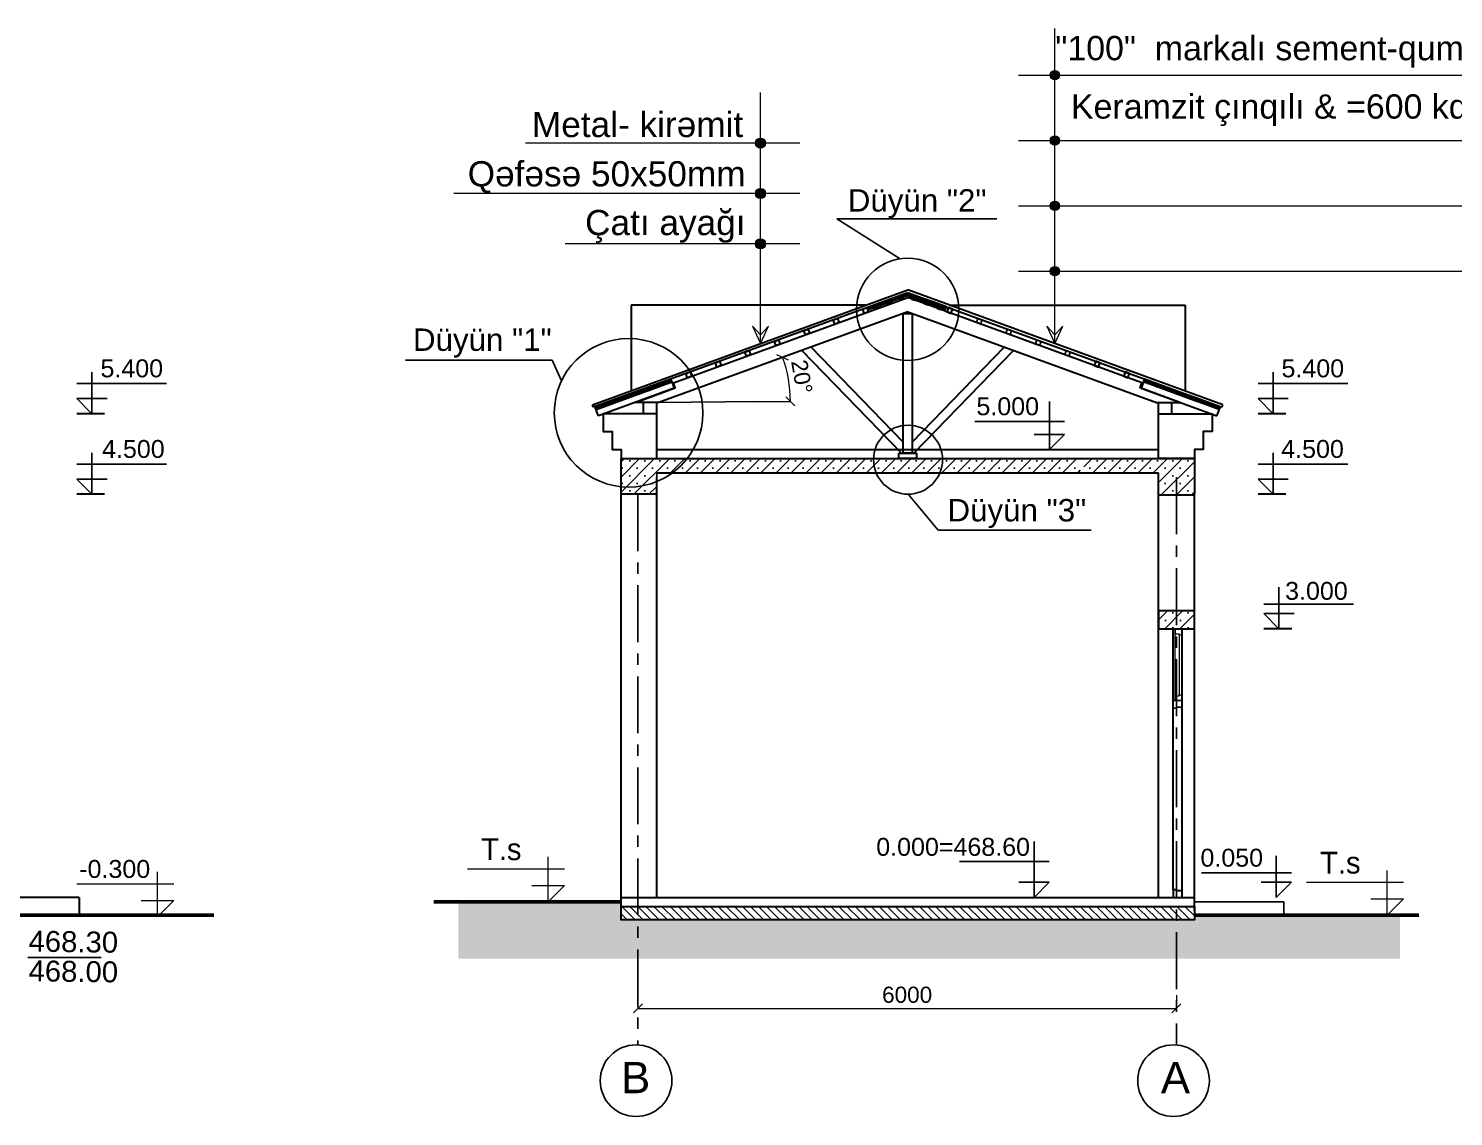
# Model space of a CAD drawing. Header units: millimetres. Extents: x 120281 to 1416367021, y -641565767 to 918373.
# Drawn here: x 1110357 to 1126264, y 804195 to 816341 of the extents above; entities that cross this region are included whole.
import ezdxf

# ---------------------------------------------------------------- set-up
doc = ezdxf.new("R2010")
doc.units = ezdxf.units.MM
doc.linetypes.add('CENTER', pattern=[50.8, 31.75, -6.35, 6.35, -6.35])
for name, color, linetype, lineweight in [('13', 174, 'Continuous', 15), ('58', 7, 'Continuous', 0), ('Layer2', 7, 'Continuous', 13), ('Xar. ölcülər.-1', 230, 'Continuous', 15), ('аракясмя', 130, 'Continuous', 20), ('колонна', 50, 'Continuous', 40), ('окна', 150, 'Continuous', 15), ('оси', 85, 'CENTER', 9), ('перегородка', 130, 'Continuous', 20), ('размер', 90, 'Continuous', 40), ('размер2', 210, 'Continuous', 15)]:
    doc.layers.add(name, color=color, linetype=linetype, lineweight=lineweight)
doc.layers.add('Оболочка - Крыша_Pen_No__92', color=23, linetype='Continuous', lineweight=13, true_color=0xbf8080)
doc.styles.add('ARIAL', font='arial.ttf')
doc.styles.add('GENERATED_STYLE_3', font='timlat.ttf')
doc.styles.get("Standard").update_dxf_attribs({"font": 'arial.ttf'})
doc.styles.add('style5', font='times.ttf', dxfattribs={"height": 400})
doc.styles.add('Times New  Roman', font='times.ttf')
doc.dimstyles.new('250', dxfattribs={"dimtxt": 370, "dimasz": 100, "dimexe": 1.25, "dimexo": 0.625, "dimgap": 60, "dimtad": 1, "dimtxsty": 'Times New  Roman', "dimblk": 'OBLIQUE', "dimcen": 2.5, "dimadec": 0, "dimazin": 0, "dimtfac": 1, "dimtix": 1, "dimtmove": 0, "dimatfit": 3, "dimldrblk": 'OBLIQUE', "dimfxl": 1, "dimlwd": 0, "dimlwe": 0, "dimarcsym": 0})
pattern_1 = [(165, (-947499.465, 260342.084), (-2.465251405, -9.200443495), [])]
pattern_2 = [(65, (-947499.465, 260342.084), (-8.63258167, 4.025438943), [])]
pattern_3 = [(15, (2970938.853, 260342.084), (2.465251405, -9.200443495), [])]
pattern_4 = [(115, (2970938.853, 260342.084), (8.63258167, 4.025438943), [])]

# ---------------------------------------------------------------- blocks, each defined once
blk = doc.blocks.new('_Oblique')
at = {"color": 0, "linetype": 'ByBlock', "lineweight": -2}
blk.add_line((-0.5, -0.5), (0.5, 0.5), dxfattribs=at)
blk = doc.blocks.new('*D570')
at = {"layer": 'Defpoints', "color": 0, "lineweight": 53, "transparency": 16777216}
for p in [(1117159, 805551), (1123171, 805551), (1123171, 805401)]:
    blk.add_point(p, dxfattribs=at)
at = {"layer": 'Xar. ölcülər.-1', "color": 0, "lineweight": 0, "transparency": 16777216}
for p, q in [((1117159, 805551), (1117159, 805400)), ((1123171, 805551), (1123171, 805400)), ((1117159, 805401), (1123171, 805401))]:
    blk.add_line(p, q, dxfattribs=at)
at = {"layer": 'Xar. ölcülər.-1', "color": 0, "lineweight": 0, "transparency": 16777216, "xscale": 100, "yscale": 100, "zscale": 100, "rotation": 180}
blk.add_blockref('_Oblique', (1117159, 805401), dxfattribs=at)
at = {"layer": 'Xar. ölcülər.-1', "color": 0, "lineweight": 0, "transparency": 16777216, "xscale": 100, "yscale": 100, "zscale": 100}
blk.add_blockref('_Oblique', (1123171, 805401), dxfattribs=at)
at = {"layer": 'Xar. ölcülər.-1', "color": 0, "lineweight": 20, "transparency": 16777216, "insert": (1120165, 805553), "char_height": 180, "attachment_point": 5, "style": 'ARIAL'}
blk.add_mtext('6000', dxfattribs=at)
blk = doc.blocks.new('*D571')
at = {"layer": 'Defpoints', "color": 0, "lineweight": 53, "transparency": 16777216}
for p in [(1120204, 813189), (1118852, 812345), (1117425, 812178), (1117425, 812178), (1118516, 812178)]:
    blk.add_point(p, dxfattribs=at)
at = {"layer": 'Оболочка - Крыша_Pen_No__92', "color": 0, "lineweight": 0, "transparency": 16777216}
blk.add_line((1118517, 812178), (1118863, 812178), dxfattribs=at)
blk.add_arc((1117425, 812178), 1437, 360, 20.0054, dxfattribs=at)
at = {"layer": 'Оболочка - Крыша_Pen_No__92', "color": 0, "lineweight": 0, "transparency": 16777216, "xscale": 100, "yscale": 100, "zscale": 100}
for p, rotation in [((1118775, 812669), 110.0054039337301), ((1118862, 812178), 269.999999999996)]:
    blk.add_blockref('_Oblique', p, dxfattribs=dict(at, rotation=rotation))
at = {"layer": 'Оболочка - Крыша_Pen_No__92', "color": 0, "lineweight": 30, "transparency": 16777216, "insert": (1118989, 812454), "char_height": 180, "attachment_point": 5, "rotation": 280.0027, "style": 'ARIAL'}
blk.add_mtext('20°', dxfattribs=at)

msp = doc.modelspace()

# ---------------------------------------------------------------- hatches: boundary and pattern name
h = msp.add_hatch()
h.set_pattern_fill('ANSI31', color=256, scale=20, angle=270)
h.set_pattern_definition([(315, (678851.35, 450634.23), (44.9012806, 44.9012806), [])])
h.paths.add_polyline_path([(1123371.24399, 806540.85424), (1116971.24399, 806540.85424), (1116971.24399, 806390.85424), (1123371.24399, 806390.85424)])
at = {"layer": 'Layer2', "lineweight": 13}
h = msp.add_hatch(dxfattribs=at)
h.set_pattern_fill('EARTH', color=0, scale=25, angle=45)
h.set_pattern_definition([(45, (678585.02, 450634.23), (0, 224.506403), [158.75, -158.75]), (45, (678542.93, 450676.32), (0, 224.506403), [158.75, -158.75]), (45, (678500.83, 450718.42), (0, 224.506403), [158.75, -158.75]), (135, (678500.83, 450746.48), (-224.506403, 0), [158.75, -158.75]), (135, (678542.93, 450788.58), (-224.506403, 0), [158.75, -158.75]), (135, (678585.02, 450830.67), (-224.506403, 0), [158.75, -158.75])])
h.paths.add_polyline_path([(1117158.74376, 806390.85424), (1116971.24399, 806390.85424), (1116971.24399, 806540.85424), (1116971.24399, 806590.93987), (1116967.13625, 806591.03615), (1115156.04367, 806591.03615), (1115156.04367, 805955.44353), (1117158.74376, 805955.44353)])
h.paths.add_polyline_path([(1123171.24376, 806390.85424), (1117158.74376, 806390.85424), (1117158.74376, 805955.44353), (1123171.24376, 805955.44353)])
h.paths.add_polyline_path([(1125667.72649, 806441.03615), (1123371.24399, 806441.03615), (1123371.24399, 806390.85424), (1123171.24376, 806390.85424), (1123171.24376, 805955.44353), (1125667.72649, 805955.44353)])
at = {"layer": 'Оболочка - Крыша_Pen_No__92', "lineweight": 30}
h = msp.add_hatch(dxfattribs=at)
h.set_pattern_fill('ANSI31', color=0, scale=3, angle=120.002346206, style=0)
h.set_pattern_definition([(165.0023462, (-944138.332, 261480.223), (-2.464874653, -9.200544437), [])])
h.paths.add_polyline_path([(1120171.24411, 813360.76569), (1120161.66656, 813387.07642), (1120020.71467, 813335.7679), (1120030.29231, 813309.4569)])
h = msp.add_hatch(dxfattribs=at)
h.set_pattern_fill('ANSI31', color=0, scale=3, angle=120.002346206, style=0)
h.set_pattern_definition([(14.99748934, (2967576.142, 261474.61), (2.464848246, -9.20055151), [])])
h.paths.add_polyline_path([(1120171.24933, 813360.76569), (1120180.82695, 813387.07639), (1120321.77869, 813335.76746), (1120312.20098, 813309.45649)])
h = msp.add_hatch(dxfattribs=at)
h.set_pattern_fill('ANSI31', color=0, scale=3, angle=120.002346206, style=0)
h.set_pattern_definition([(165.0023462, (-944420.235, 261377.6055), (-2.464874653, -9.200544437), [])])
h.paths.add_polyline_path([(1119889.34062, 813258.14783), (1119879.76308, 813284.45857), (1119738.81119, 813233.15004), (1119748.38883, 813206.83904)])
h = msp.add_hatch(dxfattribs=at)
h.set_pattern_fill('ANSI31', color=0, scale=3, angle=120.002346206, style=0)
h.set_pattern_definition([(165.0023462, (-944279.284, 261428.915), (-2.464874653, -9.200544437), [])])
h.paths.add_polyline_path([(1120030.29231, 813309.4569), (1120020.71477, 813335.76763), (1119879.76288, 813284.4591), (1119889.34052, 813258.1481)])
h = msp.add_hatch(dxfattribs=at)
h.set_pattern_fill('ANSI31', color=0, scale=3, angle=120.002346206, style=0)
h.set_pattern_definition([(14.99748934, (2967717.0935, 261423.3), (2.464848246, -9.20055151), [])])
h.paths.add_polyline_path([(1120312.20098, 813309.45649), (1120321.77859, 813335.7672), (1120462.73034, 813284.45827), (1120453.15262, 813258.14729)])
h = msp.add_hatch(dxfattribs=at)
h.set_pattern_fill('ANSI31', color=0, scale=3, angle=120.002346206, style=0)
h.set_pattern_definition([(14.99748934, (2967858.045, 261371.991), (2.464848246, -9.20055151), [])])
h.paths.add_polyline_path([(1120453.15252, 813258.14702), (1120462.73014, 813284.45773), (1120603.68188, 813233.1488), (1120594.10417, 813206.83783)])
h = msp.add_hatch(dxfattribs=at)
h.set_pattern_fill('ANSI31', color=0, scale=3, angle=20, style=0)
h.set_pattern_definition(pattern_4)
h.paths.add_polyline_path([(1122805.00975, 812399.05053), (1122814.58622, 812425.36166), (1122955.54021, 812374.05891), (1122945.96364, 812347.74751)])
h = msp.add_hatch(dxfattribs=at)
h.set_pattern_fill('ANSI31', color=0, scale=3, angle=120, style=0)
h.set_pattern_definition(pattern_3)
h.paths.add_polyline_path([(1122955.54011, 812374.05864), (1123096.4941, 812322.75589), (1123086.91754, 812296.44449), (1122945.96364, 812347.74751)])
h = msp.add_hatch(dxfattribs=at)
h.set_pattern_fill('ANSI31', color=0, scale=3, angle=20, style=0)
h.set_pattern_definition(pattern_4)
h.paths.add_polyline_path([(1123086.91754, 812296.44449), (1123096.494, 812322.75562), (1123237.44799, 812271.45286), (1123227.87143, 812245.14147)])
h = msp.add_hatch(dxfattribs=at)
h.set_pattern_fill('ANSI31', color=0, scale=3, angle=120, style=0)
h.set_pattern_definition(pattern_3)
h.paths.add_polyline_path([(1123227.87143, 812245.14147), (1123237.4479, 812271.45259), (1123378.40189, 812220.14984), (1123368.82532, 812193.83845)])
h = msp.add_hatch(dxfattribs=at)
h.set_pattern_fill('ANSI31', color=0, scale=3, angle=120, style=0)
h.set_pattern_definition(pattern_1)
h.paths.add_polyline_path([(1116832.70854, 812142.53543), (1116823.13207, 812168.84655), (1116682.17808, 812117.5438), (1116691.75465, 812091.23241)])
h = msp.add_hatch(dxfattribs=at)
h.set_pattern_fill('ANSI31', color=0, scale=3, angle=20, style=0)
h.set_pattern_definition(pattern_4)
h.paths.add_polyline_path([(1123368.82532, 812193.83845), (1123378.40179, 812220.14957), (1123519.35578, 812168.84682), (1123509.77922, 812142.53543)])
h = msp.add_hatch(dxfattribs=at)
h.set_pattern_fill('ANSI31', color=0, scale=3, angle=120, style=0)
h.set_pattern_definition(pattern_3)
h.paths.add_polyline_path([(1123509.77922, 812142.53543), (1123519.35568, 812168.84655), (1123660.30967, 812117.5438), (1123650.73311, 812091.23241)])
at = {"layer": 'размер', "lineweight": 15}
h = msp.add_hatch(color=0, dxfattribs=at)
h.paths.add_polyline_path([(1121813.96049, 815872.9976, 0.4142135624), (1121761.8492, 815820.88631), (1121813.96049, 815820.88631)])
h.paths.add_polyline_path([(1121813.96049, 815872.9976), (1121813.96049, 815820.88631), (1121866.07177, 815820.88631, 0.4142135624)])
h.paths.add_polyline_path([(1121866.07177, 815820.88631), (1121813.96049, 815820.88631), (1121813.96049, 815768.77502, 0.4142135624)])
h.paths.add_polyline_path([(1121813.96049, 815820.88631), (1121761.8492, 815820.88631, 0.4142135624), (1121813.96049, 815768.77502)])
h = msp.add_hatch(color=0, dxfattribs=at)
h.paths.add_polyline_path([(1121813.96049, 815142.90371, 0.4142135624), (1121761.8492, 815090.79243), (1121813.96049, 815090.79243)])
h.paths.add_polyline_path([(1121813.96049, 815142.90371), (1121813.96049, 815090.79243), (1121866.07177, 815090.79243, 0.4142135624)])
h.paths.add_polyline_path([(1121866.07177, 815090.79243), (1121813.96049, 815090.79243), (1121813.96049, 815038.68114, 0.4142135624)])
h.paths.add_polyline_path([(1121813.96049, 815090.79243), (1121761.8492, 815090.79243, 0.4142135624), (1121813.96049, 815038.68114)])
h = msp.add_hatch(color=0, dxfattribs=at)
h.paths.add_polyline_path([(1118528.53224, 815118.56474, -0.4142135624), (1118584.81055, 815062.28643), (1118528.53224, 815062.28643)])
h.paths.add_polyline_path([(1118528.53224, 815118.56474), (1118528.53224, 815062.28643), (1118472.25394, 815062.28643, -0.4142135624)])
h.paths.add_polyline_path([(1118472.25394, 815062.28643), (1118528.53224, 815062.28643), (1118528.53224, 815006.00813, -0.4142135624)])
h.paths.add_polyline_path([(1118528.53224, 815062.28643), (1118584.81055, 815062.28643, -0.4142135624), (1118528.53224, 815006.00813)])
h = msp.add_hatch(color=0, dxfattribs=at)
h.paths.add_polyline_path([(1118528.53224, 814555.95042, -0.4142135624), (1118584.81055, 814499.67212), (1118528.53224, 814499.67212)])
h.paths.add_polyline_path([(1118528.53224, 814555.95042), (1118528.53224, 814499.67212), (1118472.25394, 814499.67212, -0.4142135624)])
h.paths.add_polyline_path([(1118472.25394, 814499.67212), (1118528.53224, 814499.67212), (1118528.53224, 814443.39382, -0.4142135624)])
h.paths.add_polyline_path([(1118528.53224, 814499.67212), (1118584.81055, 814499.67212, -0.4142135624), (1118528.53224, 814443.39382)])
h = msp.add_hatch(color=0, dxfattribs=at)
h.paths.add_polyline_path([(1121813.96049, 814413.34568, 0.4142135624), (1121761.8492, 814361.2344), (1121813.96049, 814361.2344)])
h.paths.add_polyline_path([(1121813.96049, 814413.34568), (1121813.96049, 814361.2344), (1121866.07177, 814361.2344, 0.4142135624)])
h.paths.add_polyline_path([(1121866.07177, 814361.2344), (1121813.96049, 814361.2344), (1121813.96049, 814309.12311, 0.4142135624)])
h.paths.add_polyline_path([(1121813.96049, 814361.2344), (1121761.8492, 814361.2344, 0.4142135624), (1121813.96049, 814309.12311)])
h = msp.add_hatch(color=0, dxfattribs=at)
h.paths.add_polyline_path([(1118528.53224, 813992.99561, -0.4142135624), (1118584.81055, 813936.71731), (1118528.53224, 813936.71731)])
h.paths.add_polyline_path([(1118528.53224, 813992.99561), (1118528.53224, 813936.71731), (1118472.25394, 813936.71731, -0.4142135624)])
h.paths.add_polyline_path([(1118472.25394, 813936.71731), (1118528.53224, 813936.71731), (1118528.53224, 813880.43901, -0.4142135624)])
h.paths.add_polyline_path([(1118528.53224, 813936.71731), (1118584.81055, 813936.71731, -0.4142135624), (1118528.53224, 813880.43901)])
h = msp.add_hatch(color=0, dxfattribs=at)
h.paths.add_polyline_path([(1121813.96049, 813683.78765, 0.4142135624), (1121761.8492, 813631.67637), (1121813.96049, 813631.67637)])
h.paths.add_polyline_path([(1121813.96049, 813683.78765), (1121813.96049, 813631.67637), (1121866.07177, 813631.67637, 0.4142135624)])
h.paths.add_polyline_path([(1121866.07177, 813631.67637), (1121813.96049, 813631.67637), (1121813.96049, 813579.56508, 0.4142135624)])
h.paths.add_polyline_path([(1121813.96049, 813631.67637), (1121761.8492, 813631.67637, 0.4142135624), (1121813.96049, 813579.56508)])
at = {"layer": 'размер', "lineweight": 25}
h = msp.add_hatch(dxfattribs=at)
h.set_pattern_fill('ANSI31', color=0, scale=3, angle=20, style=0)
h.set_pattern_definition(pattern_2)
h.paths.add_polyline_path([(1117537.478, 812399.05053), (1117527.90154, 812425.36166), (1117386.94755, 812374.05891), (1117396.52411, 812347.74751)])
h = msp.add_hatch(dxfattribs=at)
h.set_pattern_fill('ANSI31', color=0, scale=3, angle=120, style=0)
h.set_pattern_definition(pattern_1)
h.paths.add_polyline_path([(1117114.61632, 812245.14147), (1117105.03986, 812271.45259), (1116964.08587, 812220.14984), (1116973.66243, 812193.83845)])
h = msp.add_hatch(dxfattribs=at)
h.set_pattern_fill('ANSI31', color=0, scale=3, angle=20, style=0)
h.set_pattern_definition(pattern_2)
h.paths.add_polyline_path([(1117255.57022, 812296.44449), (1117245.99375, 812322.75562), (1117105.03976, 812271.45286), (1117114.61632, 812245.14147)])
h = msp.add_hatch(dxfattribs=at)
h.set_pattern_fill('ANSI31', color=0, scale=3, angle=120, style=0)
h.set_pattern_definition(pattern_1)
h.paths.add_polyline_path([(1117386.94764, 812374.05864), (1117245.99365, 812322.75589), (1117255.57022, 812296.44449), (1117396.52411, 812347.74751)])
h = msp.add_hatch(dxfattribs=at)
h.set_pattern_fill('ANSI31', color=0, scale=3, angle=20, style=0)
h.set_pattern_definition(pattern_2)
h.paths.add_polyline_path([(1116973.66243, 812193.83845), (1116964.08597, 812220.14957), (1116823.13197, 812168.84682), (1116832.70854, 812142.53543)])
h = msp.add_hatch(dxfattribs=at)
h.set_pattern_fill('SACNCR', color=0, scale=50, style=0)
h.set_pattern_definition([(45, (575727.36, 678579.45), (-84.1899, 84.1899), []), (45, (575811.55, 678579.45), (-84.1899, 84.1899), [0, -119.0625])])
h.paths.add_polyline_path([(1122097.94655, 811380.84781), (1122097.94655, 811540.84603), (1120271.24405, 811540.83426), (1120271.24405, 811540.83297), (1120071.24405, 811540.83297), (1117371.21281, 811540.81557), (1117371.21281, 811540.73052), (1116971.24441, 811540.81299), (1116971.24376, 811540.81299), (1116971.24376, 811140.85424), (1117108.74376, 811140.85424), (1117208.74376, 811140.85424), (1117371.24376, 811140.85424), (1117371.24376, 811380.81299)])
h.paths.add_polyline_path([(1122136.4106, 811540.84628), (1122136.4106, 811380.84809), (1122971.24376, 811380.85424), (1122971.24376, 811131.41181), (1123371.24376, 811131.41181), (1123371.24376, 811540.85424), (1122971.27495, 811540.85166)])
h = msp.add_hatch(dxfattribs=at)
h.set_pattern_fill('SACNCR', color=0, scale=50, angle=180, style=0)
h.set_pattern_definition([(225, (1445663.95, 1009178.5), (84.1899, -84.1899), []), (225, (1445579.76, 1009178.5), (84.1899, -84.1899), [0, -119.0625])])
h.paths.add_polyline_path([(1123171.24399, 809841.04919), (1123371.24399, 809841.24105), (1123371.24399, 809840.85424), (1123171.24399, 809840.85424)])
h.paths.add_polyline_path([(1122971.24399, 809840.85733), (1123171.24399, 809841.04919), (1123171.24399, 809840.85424), (1122971.24399, 809840.85424)])
h.paths.add_polyline_path([(1122971.24399, 809840.85424), (1123171.24399, 809840.85424), (1123171.24399, 809640.85424), (1122971.24399, 809640.85424)])
h.paths.add_polyline_path([(1123171.24399, 809840.85424), (1123371.24399, 809840.85424), (1123371.24399, 809640.85424), (1123171.24399, 809640.85424)])

# ---------------------------------------------------------------- linework, layer by layer
at = {"color": 7, "linetype": 'Continuous', "lineweight": 30}
for p, q in [((1111206.49929, 812040.76176, 0), (1110896.33056, 812040.76176, 0)), ((1124393.07456, 812040.76175, 0), (1124082.90584, 812040.76175, 0)), ((1111206.49929, 811140.85425, 0), (1110896.33056, 811140.85425, 0)), ((1124393.07199, 811140.85424, 0), (1124082.90326, 811140.85424, 0)), ((1124458.10425, 809640.85424, 0), (1124147.93552, 809640.85424, 0))]:
    msp.add_line(p, q, dxfattribs=at)
at = {"color": 0, "lineweight": 25, "elevation": 0}
msp.add_lwpolyline([(1118516.10397, 812177.70508), (1117371.23254, 812165.90401)], dxfattribs=at)
at = {"lineweight": 50, "elevation": 0}
for points in [[(1101960.47108, 806591.03615), (1103516.67697, 806591.03615), (1109916.67697, 806441.03615), (1112426.33136, 806441.03615)], [(1114881.23771, 806591.03615), (1116967.13625, 806591.03615), (1116971.24399, 806590.93987)], [(1123371.24399, 806441.03615), (1125876.79064, 806441.03615)]]:
    msp.add_lwpolyline(points, dxfattribs=at)
at = {"layer": '13', "color": 0, "lineweight": 25}
msp.add_line((1123679.73885, 812113.60588, 0), (1123689.99954, 812141.79663, 0), dxfattribs=at)
msp.add_line((1123679.73885, 812113.60588, 0), (1123689.99954, 812141.79663, 0), dxfattribs=at)
at = {"layer": '58', "color": 0, "lineweight": 25, "elevation": 0}
for points in [[(1120937.8245, 813058.38594), (1120984.80913, 813041.28493), (1121001.91014, 813088.26957), (1120954.92551, 813105.37057), (1120937.8245, 813058.38594)], [(1121266.71692, 812938.67889), (1121313.70155, 812921.57788), (1121330.80256, 812968.56252), (1121283.81793, 812985.66352), (1121266.71692, 812938.67889)], [(1121595.60864, 812818.96993), (1121642.59327, 812801.86893), (1121659.69428, 812848.85356), (1121612.70965, 812865.95456), (1121595.60864, 812818.96993)], [(1121924.92305, 812699.09785), (1121971.90768, 812681.99684), (1121989.00869, 812728.98147), (1121942.02406, 812746.08248), (1121924.92305, 812699.09785)]]:
    msp.add_lwpolyline(points, dxfattribs=at)
at = {"layer": 'Layer2', "color": 0, "lineweight": 25}
msp.add_line((1110348.9805, 805969.10443, 0), (1111169.57477, 805968.56674, 0), dxfattribs=at)
at = {"layer": 'аракясмя', "color": 0, "lineweight": 25}
for p, q in [((1111064.59275, 812040.76176, 0), (1111064.59275, 812504.82426, 0)), ((1124251.16802, 812040.76175, 0), (1124251.16802, 812504.82425, 0)), ((1110895.84275, 812378.52543, 0), (1111897.98829, 812378.52543, 0)), ((1124082.41802, 812378.52542, 0), (1125084.56356, 812378.52542, 0)), ((1111233.34275, 812209.77543, 0), (1110895.84275, 812209.77543, 0)), ((1111064.59275, 812040.76176, 0), (1110895.84275, 812209.77543, 0)), ((1121753.07416, 811640.84573, 0), (1121753.07416, 812176.93732, 0)), ((1124419.91802, 812209.77542, 0), (1124082.41802, 812209.77542, 0)), ((1124251.16802, 812040.76175, 0), (1124082.41802, 812209.77542, 0)), ((1121921.82416, 811953.92379, 0), (1120919.67863, 811953.92379, 0)), ((1121584.32416, 811809.85941, 0), (1121921.82416, 811809.85941, 0)), ((1121753.07416, 811640.84573, 0), (1121921.82416, 811809.85941, 0)), ((1110895.84275, 811478.61792, 0), (1111897.98829, 811478.61792, 0)), ((1111064.59275, 811140.85425, 0), (1111064.59275, 811604.91675, 0)), ((1124082.41545, 811478.61791, 0), (1125084.56099, 811478.61791, 0)), ((1124251.16545, 811140.85424, 0), (1124251.16545, 811604.91674, 0)), ((1111233.34275, 811309.86792, 0), (1110895.84275, 811309.86792, 0)), ((1111064.59275, 811140.85425, 0), (1110895.84275, 811309.86792, 0)), ((1124419.91545, 811309.86791, 0), (1124082.41545, 811309.86791, 0)), ((1124251.16545, 811140.85424, 0), (1124082.41545, 811309.86791, 0)), ((1124316.19771, 809640.85424, 0), (1124316.19771, 810104.91674, 0)), ((1124147.44771, 809915.1979, 0), (1125149.59325, 809915.1979, 0)), ((1124484.94771, 809809.86791, 0), (1124147.44771, 809809.86791, 0)), ((1124316.19771, 809640.85424, 0), (1124147.44771, 809809.86791, 0)), ((1121581.34347, 806640.85424, 0), (1121581.34347, 807265.17107, 0)), ((1121750.09347, 807042.15755, 0), (1120747.94793, 807042.15755, 0)), ((1124285.97571, 806641.03615, 0), (1124285.97571, 807105.09865, 0)), ((1124454.72571, 806915.37981, 0), (1123452.58017, 806915.37981, 0)), ((1121412.59347, 806809.86791, 0), (1121750.09347, 806809.86791, 0)), ((1121581.34347, 806640.85424, 0), (1121750.09347, 806809.86791, 0)), ((1124117.22571, 806810.04982, 0), (1124454.72571, 806810.04982, 0)), ((1124285.97571, 806641.03615, 0), (1124454.72571, 806810.04982, 0)), ((1124371.28893, 806591.03615, 0), (1123371.24399, 806591.03615, 0)), ((1124371.28893, 806591.03615, 0), (1124371.28893, 806441.03615, 0))]:
    msp.add_line(p, q, dxfattribs=at)
at = {"layer": 'аракясмя', "color": 0}
for p, q in [((1116158.13075, 806591.03615, 0), (1116158.13075, 807092.22365, 0)), ((1116158.13075, 806591.03615, 0), (1116158.13075, 807092.22365, 0)), ((1111795.90814, 806424.97722, 0), (1111795.90814, 806926.16472, 0)), ((1111795.90814, 806424.97722, 0), (1111795.90814, 806926.16472, 0)), ((1116340.38075, 806955.82091, 0), (1115258.06357, 806955.82091, 0)), ((1116340.38075, 806955.82091, 0), (1115258.06357, 806955.82091, 0)), ((1125524.76681, 806441.03615, 0), (1125524.76681, 806942.22365, 0)), ((1125524.76681, 806441.03615, 0), (1125524.76681, 806942.22365, 0)), ((1111978.15814, 806789.76198, 0), (1110895.84096, 806789.76198, 0)), ((1111978.15814, 806789.76198, 0), (1110895.84096, 806789.76198, 0)), ((1115975.88075, 806773.57091, 0), (1116340.38075, 806773.57091, 0)), ((1115975.88075, 806773.57091, 0), (1116340.38075, 806773.57091, 0)), ((1116158.13075, 806591.03615, 0), (1116340.38075, 806773.57091, 0)), ((1116158.13075, 806591.03615, 0), (1116340.38075, 806773.57091, 0)), ((1125707.01681, 806805.82091, 0), (1124624.69963, 806805.82091, 0)), ((1125707.01681, 806805.82091, 0), (1124624.69963, 806805.82091, 0)), ((1111613.65814, 806607.51198, 0), (1111978.15814, 806607.51198, 0)), ((1111613.65814, 806607.51198, 0), (1111978.15814, 806607.51198, 0)), ((1111795.90814, 806424.97722, 0), (1111978.15814, 806607.51198, 0)), ((1111795.90814, 806424.97722, 0), (1111978.15814, 806607.51198, 0)), ((1125342.51681, 806623.57091, 0), (1125707.01681, 806623.57091, 0)), ((1125342.51681, 806623.57091, 0), (1125707.01681, 806623.57091, 0)), ((1125524.76681, 806441.03615, 0), (1125707.01681, 806623.57091, 0)), ((1125524.76681, 806441.03615, 0), (1125707.01681, 806623.57091, 0))]:
    msp.add_line(p, q, dxfattribs=at)
at = {"layer": 'аракясмя', "color": 0, "lineweight": 25, "elevation": 0}
for points in [[(1117537.478, 812399.05053), (1117396.52411, 812347.74751), (1117386.94755, 812374.05891), (1117527.90154, 812425.36166), (1117537.478, 812399.05053)], [(1117114.61632, 812245.14147), (1116973.66243, 812193.83845), (1116964.08587, 812220.14984), (1117105.03986, 812271.45259), (1117114.61632, 812245.14147)], [(1117255.57022, 812296.44449), (1117114.61632, 812245.14147), (1117105.03976, 812271.45286), (1117245.99375, 812322.75562), (1117255.57022, 812296.44449)], [(1117396.52411, 812347.74751), (1117255.57022, 812296.44449), (1117245.99365, 812322.75589), (1117386.94764, 812374.05864), (1117396.52411, 812347.74751)], [(1116973.66243, 812193.83845), (1116832.70854, 812142.53543), (1116823.13197, 812168.84682), (1116964.08597, 812220.14957), (1116973.66243, 812193.83845)], [(1123133.74402, 808752.30841), (1123133.744, 808837.65595), (1123233.744, 808837.65595), (1123233.744, 808765.64177), (1123173.74402, 808765.64175), (1123173.744, 808752.30841), (1123133.74402, 808752.30841)]]:
    msp.add_lwpolyline(points, dxfattribs=at)
at = {"layer": 'аракясмя', "color": 0, "lineweight": 25}
for centre in [(1117138.78318, 804594.74548, 0), (1123138.78318, 804594.74548, 0)]:
    msp.add_circle(centre, 400, dxfattribs=at)
at = {"layer": 'колонна', "color": 0, "lineweight": 25}
msp.add_line((1117371.24376, 811380.81299, 0), (1117371.24376, 811140.85424, 0), dxfattribs=at)
at = {"layer": 'Оболочка - Крыша_Pen_No__92', "color": 0, "lineweight": 30}
for p, q in [((1116652.48821, 812141.79663, 0), (1120171.24365, 813422.5432, 0)), ((1120171.24365, 813390.59354, 0), (1116662.7489, 812113.60588, 0)), ((1123689.99909, 812141.79663, 0), (1120171.24365, 813422.5432, 0)), ((1120171.24365, 813390.59354, 0), (1123679.73839, 812113.60588, 0)), ((1119704.84156, 813252.7835, 0), (1117083.92113, 813252.7835, 0)), ((1117083.92113, 813252.7835, 0), (1117083.92113, 812298.82835, 0)), ((1120638.58556, 813252.7835, 0), (1123268.7157, 813252.7835, 0)), ((1123268.7157, 813252.7835, 0), (1123268.7157, 812295.47623, 0)), ((1116662.7489, 812113.60588, 0), (1116652.48821, 812141.79663, 0)), ((1116662.7489, 812113.60588, 0), (1116652.48821, 812141.79663, 0)), ((1117371.21281, 812040.76175, 0), (1117371.23254, 812165.90401, 0)), ((1122971.27495, 812040.76175, 0), (1122971.25522, 812165.90401, 0)), ((1117371.26438, 811640.81557, 0), (1122971.22314, 811640.85166, 0)), ((1116971.24376, 811140.85424, 0), (1116971.24376, 811540.85424, 0)), ((1116971.24376, 811540.81299, 0), (1123371.24376, 811540.85424, 0)), ((1123371.24376, 811540.85424, 0), (1123371.24399, 811140.85424, 0)), ((1116971.24399, 806490.85424, 0), (1116971.24399, 811330.85376, 0)), ((1117371.24376, 811380.81299, 0), (1122971.24399, 811380.85424, 0)), ((1117371.24399, 806640.85424, 0), (1117371.24399, 811330.85376, 0)), ((1122971.24376, 811131.41181, 0), (1122971.24376, 811380.85424, 0)), ((1117371.24376, 811140.85424, 0), (1116971.24376, 811140.85424, 0)), ((1123371.24376, 811131.41181, 0), (1122971.24376, 811131.41181, 0)), ((1122971.24399, 810540.85424, 0), (1122971.24399, 811140.85424, 0)), ((1123371.24399, 810540.85424, 0), (1123371.24399, 811140.85424, 0)), ((1122971.24399, 806640.85424, 0), (1122971.24399, 810540.85424, 0)), ((1123371.24399, 806490.85424, 0), (1123371.24399, 810540.85424, 0)), ((1123133.74402, 806726.20178, 0), (1123133.74399, 809637.65609, 0)), ((1123233.74399, 806712.86842, 0), (1123233.74407, 809637.65609, 0)), ((1110920.82965, 806641.03615, 0), (1110029.62251, 806641.03615, 0)), ((1110920.82965, 806641.03615, 0), (1110920.82965, 806441.03615, 0)), ((1116971.24376, 806640.85424, 0), (1123371.24399, 806640.85424, 0)), ((1116971.24376, 806540.85424, 0), (1123371.24399, 806540.85424, 0))]:
    msp.add_line(p, q, dxfattribs=at)
at = {"layer": 'Оболочка - Крыша_Pen_No__92', "color": 0, "lineweight": 30, "elevation": 0}
for points in [[(1120171.24411, 813360.76569), (1120030.29231, 813309.4569), (1120020.71467, 813335.7679), (1120161.66656, 813387.07642), (1120171.24411, 813360.76569)], [(1120171.24933, 813360.76569), (1120312.20098, 813309.45649), (1120321.77869, 813335.76746), (1120180.82695, 813387.07639), (1120171.24933, 813360.76569)], [(1120171.24365, 813177.61157), (1117392.40632, 812165.90067), (1117131.35825, 812165.94183), (1117576.86726, 812328.09385), (1117556.01019, 812385.3982), (1120171.24365, 813337.38598)], [(1119733.55462, 813178.09463), (1119686.56999, 813160.99362), (1119669.46898, 813207.97825), (1119716.45361, 813225.07926), (1119733.55462, 813178.09463)], [(1119889.34052, 813258.1481), (1119748.38873, 813206.83931), (1119738.81109, 813233.15031), (1119879.76298, 813284.45883), (1119889.34052, 813258.1481)], [(1119843.99837, 813218.26328), (1119808.76039, 813205.43615), (1119801.24575, 813226.07984), (1119836.4836, 813238.9073), (1119843.99837, 813218.26328)], [(1120030.29231, 813309.4569), (1119889.34052, 813258.1481), (1119879.76288, 813284.4591), (1120020.71477, 813335.76763), (1120030.29231, 813309.4569)], [(1119984.95016, 813269.57208), (1119949.71219, 813256.74495), (1119942.19754, 813277.38863), (1119977.43539, 813290.2161), (1119984.95016, 813269.57208)], [(1120125.90195, 813320.88087), (1120090.66398, 813308.05374), (1120083.14933, 813328.69742), (1120118.38718, 813341.52489), (1120125.90195, 813320.88087)], [(1120171.24411, 813177.61157), (1122950.08144, 812165.90067), (1123211.1295, 812165.94183), (1122765.62049, 812328.09385), (1122786.47757, 812385.3982), (1120171.24411, 813337.38598)], [(1120216.59137, 813320.88074), (1120251.82931, 813308.05351), (1120259.34401, 813328.69717), (1120224.1062, 813341.52474), (1120216.59137, 813320.88074)], [(1120312.20098, 813309.45649), (1120453.15262, 813258.14729), (1120462.73034, 813284.45827), (1120321.77859, 813335.7672), (1120312.20098, 813309.45649)], [(1120357.54302, 813269.57154), (1120392.78095, 813256.74431), (1120400.29566, 813277.38797), (1120365.05784, 813290.21554), (1120357.54302, 813269.57154)], [(1120453.15262, 813258.14729), (1120594.10427, 813206.83809), (1120603.68198, 813233.14907), (1120462.73024, 813284.458), (1120453.15262, 813258.14729)], [(1120498.49466, 813218.26235), (1120533.7326, 813205.43511), (1120541.2473, 813226.07878), (1120506.00949, 813238.90634), (1120498.49466, 813218.26235)], [(1120608.9383, 813178.09337), (1120655.92288, 813160.99223), (1120673.02402, 813207.97681), (1120626.03944, 813225.07796), (1120608.9383, 813178.09337)], [(1119404.6622, 813058.38758), (1119357.67757, 813041.28657), (1119340.57656, 813088.2712), (1119387.56119, 813105.37221), (1119404.6622, 813058.38758)], [(1119075.77038, 812938.67889), (1119028.78574, 812921.57788), (1119011.68474, 812968.56252), (1119058.66937, 812985.66352), (1119075.77038, 812938.67889)], [(1118417.56425, 812699.09785), (1118370.57961, 812681.99684), (1118353.47861, 812728.98147), (1118400.46324, 812746.08248), (1118417.56425, 812699.09785)], [(1118746.87866, 812818.96993), (1118699.89402, 812801.86893), (1118682.79302, 812848.85356), (1118729.77765, 812865.95456), (1118746.87866, 812818.96993)], [(1120101.6295, 811600.83297), (1118990.55508, 812747.74996)], [(1120121.24439, 811724.30586), (1119093.48195, 812785.22327)], [(1120221.24317, 811724.30613), (1121249.00547, 812785.22339)], [(1120240.8578, 811600.83297), (1121351.93234, 812747.75008)], [(1118088.66955, 812579.39708), (1118041.68492, 812562.29608), (1118024.58391, 812609.28071), (1118071.56854, 812626.38172), (1118088.66955, 812579.39708)], [(1122253.81775, 812579.39708), (1122300.80238, 812562.29608), (1122317.90338, 812609.28071), (1122270.91875, 812626.38172), (1122253.81775, 812579.39708)], [(1117759.77485, 812459.69632), (1117712.79022, 812442.59531), (1117695.68922, 812489.57994), (1117742.67385, 812506.68095), (1117759.77485, 812459.69632)], [(1122582.71244, 812459.69632), (1122629.69707, 812442.59531), (1122646.79808, 812489.57994), (1122599.81345, 812506.68095), (1122582.71244, 812459.69632)], [(1122805.00975, 812399.05053), (1122945.96364, 812347.74751), (1122955.54021, 812374.05891), (1122814.58622, 812425.36166), (1122805.00975, 812399.05053)], [(1116718.8702, 812018.51089), (1116702.84643, 812060.48418), (1116692.5962, 812088.92025), (1117538.31956, 812396.73838), (1117564.02216, 812326.12105), (1116718.8702, 812018.51089)], [(1123623.61756, 812018.51089), (1123639.64132, 812060.48418), (1123649.89155, 812088.92025), (1122804.16819, 812396.73838), (1122778.46559, 812326.12105), (1123623.61756, 812018.51089)], [(1122945.96364, 812347.74751), (1123086.91754, 812296.44449), (1123096.4941, 812322.75589), (1122955.54011, 812374.05864), (1122945.96364, 812347.74751)], [(1123086.91754, 812296.44449), (1123227.87143, 812245.14147), (1123237.44799, 812271.45286), (1123096.494, 812322.75562), (1123086.91754, 812296.44449)], [(1123227.87143, 812245.14147), (1123368.82532, 812193.83845), (1123378.40189, 812220.14984), (1123237.4479, 812271.45259), (1123227.87143, 812245.14147)], [(1116832.70854, 812142.53543), (1116691.75465, 812091.23241), (1116682.17808, 812117.5438), (1116823.13207, 812168.84655), (1116832.70854, 812142.53543)], [(1117371.31592, 812040.76175), (1117221.31641, 812040.76175), (1117221.31624, 812165.92765)], [(1122971.17184, 812040.76175), (1123121.17135, 812040.76175), (1123121.17151, 812165.92765)], [(1123368.82532, 812193.83845), (1123509.77922, 812142.53543), (1123519.35578, 812168.84682), (1123378.40179, 812220.14957), (1123368.82532, 812193.83845)], [(1123509.77922, 812142.53543), (1123650.73311, 812091.23241), (1123660.30967, 812117.5438), (1123519.35568, 812168.84655), (1123509.77922, 812142.53543)], [(1117371.31592, 812040.76175), (1116771.49594, 812040.76175), (1116771.49595, 811840.76175), (1116871.49595, 811840.76175), (1116871.49595, 811640.76175), (1116971.24376, 811640.76175), (1116971.24441, 811540.81299), (1117371.21281, 811540.73052), (1117371.21281, 812040.76175)], [(1122971.17184, 812040.76175), (1123570.99181, 812040.76175), (1123570.99181, 811840.76175), (1123470.99181, 811840.76175), (1123470.9918, 811640.76175), (1123371.24399, 811640.76175), (1123371.24376, 811540.85424), (1122971.27495, 811540.85166), (1122971.27495, 812040.76175)], [(1123133.74402, 806726.20178), (1123133.744, 806640.85424), (1123233.744, 806640.85423), (1123233.744, 806712.86842), (1123173.74402, 806712.86844), (1123173.744, 806726.20177), (1123133.74402, 806726.20178)]]:
    msp.add_lwpolyline(points, dxfattribs=at)
for points in [[(1120121.24431, 813159.40796), (1120221.24299, 813159.40796), (1120221.24319, 811600.83297), (1120121.2444, 811600.83297)], [(1120071.24405, 811600.83297), (1120271.24405, 811600.83297), (1120271.24405, 811540.83297), (1120071.24405, 811540.83297)], [(1123371.24399, 809841.24105), (1122971.24399, 809840.85733), (1122971.24399, 809640.85424), (1123371.24399, 809640.85424)], [(1116971.24399, 806540.85424), (1123371.24399, 806540.85424), (1123371.24399, 806390.85424), (1116971.24399, 806390.85424)]]:
    msp.add_lwpolyline(points, close=True, dxfattribs=at)
at = {"layer": 'окна', "color": 154, "true_color": 0x005d94}
msp.add_line((1123203.74401, 809573.64544, 0), (1123203.74401, 808901.66639, 0), dxfattribs=at)
at = {"layer": 'окна', "color": 154, "true_color": 0x005d94, "elevation": 0}
msp.add_lwpolyline([(1123158.74401, 809637.65609), (1123233.74399, 809637.65609), (1123233.744, 808837.65574), (1123158.74624, 808837.65574)], close=True, dxfattribs=at)
at = {"layer": 'окна', "color": 154, "lineweight": 9, "true_color": 0x005d94, "elevation": 0}
for points in [[(1123233.74399, 809573.64543), (1123233.74401, 809637.65609), (1123158.74401, 809637.65609), (1123158.74401, 809583.64545), (1123203.74399, 809583.64544), (1123203.74401, 809573.64544), (1123233.74399, 809573.64543)], [(1123233.74399, 808901.6664), (1123233.744, 808837.65574), (1123158.744, 808837.65574), (1123158.744, 808891.66638), (1123203.74399, 808891.66639), (1123203.744, 808901.66639), (1123233.74399, 808901.6664)]]:
    msp.add_lwpolyline(points, dxfattribs=at)
at = {"layer": 'оси', "color": 0, "lineweight": 25, "ltscale": 20}
for p, q in [((1123171.24376, 811330.85376, 0), (1123171.24376, 804994.24714, 0)), ((1117158.74376, 811140.85424, 0), (1117158.74376, 804994.24714, 0))]:
    msp.add_line(p, q, dxfattribs=at)
at = {"layer": 'размер', "color": 0, "lineweight": 15}
for p, q in [((1121813.96049, 812824.63181, 0), (1121813.96049, 816341.46333, 0)), ((1121407.19666, 815820.88631, 0), (1129308.69599, 815820.88631, 0)), ((1118528.53224, 812824.63914, 0), (1118528.53224, 815625.16126, 0)), ((1118967.82244, 815062.28643, 0), (1115903.55286, 815062.28643, 0)), ((1121407.19666, 815090.79243, 0), (1129308.69599, 815090.79243, 0)), ((1118967.82244, 814499.67212, 0), (1115104.6837, 814499.67212, 0)), ((1121407.19666, 814361.2344, 0), (1129308.69599, 814361.2344, 0)), ((1118967.82244, 813936.71731, 0), (1116347.69265, 813936.71731, 0)), ((1121407.19666, 813631.67637, 0), (1129308.69599, 813631.67637, 0))]:
    msp.add_line(p, q, dxfattribs=at)
at = {"layer": 'размер', "color": 0, "lineweight": 25}
for p, q in [((1119380.03371, 814215.08684, 0), (1121165.86827, 814215.08684, 0)), ((1119380.03371, 814215.08684, 0), (1120085.78028, 813770.28191, 0)), ((1114563.9279, 812639.15037, 0), (1116204.21211, 812639.15037, 0)), ((1116204.21211, 812639.15037, 0), (1116307.32205, 812408.56338, 0)), ((1120509.86056, 810741.86279, 0), (1120174.78594, 811142.34963, 0)), ((1120509.86056, 810741.86279, 0), (1122221.00128, 810741.86279, 0))]:
    msp.add_line(p, q, dxfattribs=at)
at = {"layer": 'размер', "color": 0, "lineweight": 15, "elevation": 0}
for points in [[(1118528.53235, 812824.63181), (1118616.73753, 813019.9056), (1118528.53235, 812920.11992), (1118440.32716, 813019.9056), (1118528.53235, 812824.63181)], [(1121813.96049, 812824.63181), (1121902.16567, 813019.9056), (1121813.96049, 812920.11992), (1121725.7553, 813019.9056), (1121813.96049, 812824.63181)]]:
    msp.add_lwpolyline(points, dxfattribs=at)
at = {"layer": 'размер', "color": 0, "lineweight": 15}
for centre, radius in [((1121813.96049, 815820.88631, 0), 52.11129), ((1121813.96049, 815090.79243, 0), 52.11129), ((1118528.53224, 815062.28643, 0), 56.2783), ((1118528.53224, 814499.67212, 0), 56.2783), ((1121813.96049, 814361.2344, 0), 52.11129), ((1118528.53224, 813936.71731, 0), 56.2783), ((1121813.96049, 813631.67637, 0), 52.11129)]:
    msp.add_circle(centre, radius, dxfattribs=at)
at = {"layer": 'размер', "color": 0, "lineweight": 25}
for centre, radius in [((1120171.24319, 813205.79836, 0), 570.91645), ((1117055.88465, 812050.74444, 0), 829.6869), ((1120174.78594, 811527.57989, 0), 385.23026)]:
    msp.add_circle(centre, radius, dxfattribs=at)

# ---------------------------------------------------------------- texts
at = {"layer": 'Layer2', "color": 0, "lineweight": 25, "char_height": 233.963714, "attachment_point": 9, "rotation": 359.253098645, "style": 'style5'}
for s, insert in [('{\\fArial|b0|i0|c0|p34;468.30}', (1111355.30143, 806019.58962, 0)), ('{\\fArial|b0|i0|c0|p34;468.00}', (1111355.30143, 805688.30334, 0))]:
    msp.add_mtext_dynamic_manual_height_columns(s, width=801.2630838, gutter_width=1169.81857, heights=[0], dxfattribs=dict(at, insert=insert))
at = {"layer": 'аракясмя', "color": 0, "lineweight": 25}
for p in [(1117286.21674, 812282.18724, 0), (1117301.20404, 812244.16278, 0), (1117392.43223, 812319.98714, 0), (1117407.41953, 812281.96267, 0), (1117497.9415, 812357.91324, 0), (1117512.9288, 812319.88877, 0)]:
    msp.add_text('+', height=15, rotation=19.999999998, dxfattribs=at).set_placement(p)
for s, p in [('B', (1116971.7109, 804454.58269, 0)), ('A', (1122997.31587, 804454.58269, 0))]:
    msp.add_text(s, height=350, dxfattribs=at).set_placement(p)
at = {"layer": 'Оболочка - Крыша_Pen_No__92', "color": 0, "lineweight": 30}
for p in [(1122819.67688, 812323.48555, 0), (1122834.66418, 812361.51002, 0), (1122925.18615, 812285.55945, 0), (1122940.17345, 812323.58392, 0), (1123031.40164, 812247.75956, 0), (1123046.38894, 812285.78403, 0)]:
    msp.add_text('+', height=15, rotation=340.000000001, dxfattribs=at).set_placement(p)
at = {"layer": 'перегородка', "color": 0, "lineweight": 15, "attachment_point": 3, "style": 'ARIAL'}
for s, insert, char_height in [('"100"  markalı sement-qum məhlulu -25 mm', (1129198.17111, 816258.12521, 0), 270.9786968), ('Metal- kirəmit ', (1118334.87584, 815410.44538, 0), 281.3915184), ('Qəfəsə{\\fArial|b0|i0|c238|p34; 50x50mm} ', (1118361.33382, 814860.16136, 0), 281.3915184), ('Çatı ayağı{\\fArial|b0|i0|c238|p34; }', (1118361.33382, 814315.64625, 0), 281.3915184)]:
    msp.add_mtext(s, dxfattribs=dict(at, insert=insert, char_height=char_height))
at = {"layer": 'перегородка', "color": 0, "lineweight": 15, "insert": (1129198.17111, 815606.34627, 0), "char_height": 270.9786968, "width": 7183.6067958, "attachment_point": 3, "style": 'ARIAL'}
msp.add_mtext('Keramzit çınqılı & =600 kq/m³         -60 mm', dxfattribs=at)
at = {"layer": 'размер', "color": 0, "lineweight": 25}
for s, p in [('Düyün "2"', (1119502.67615, 814297.61901, 0)), ('Düyün "1"', (1114648.53137, 812742.38168, 0)), ('Düyün "3"', (1120615.61778, 810838.58973, 0))]:
    msp.add_text(s, height=250, dxfattribs=at).set_placement(p)
at = {"layer": 'размер2', "color": 0, "lineweight": 25}
for s, p in [('5.400', (1111159.93506, 812447.3695, 0)), ('5.400', (1124344.15093, 812447.36949, 0)), ('5.000', (1120938.60368, 812023.73764, 0)), ('4.500', (1111177.9229, 811547.46199, 0)), ('4.500', (1124341.31086, 811547.46198, 0)), ('3.000', (1124384.77948, 809963.13974, 0)), ('0.000=468.60', (1119820.23827, 807105.20122, 0)), ('0.050', (1123439.52774, 806984.22389, 0)), ('-0.300', (1110922.87435, 806858.60605, 0))]:
    msp.add_text(s, height=200, dxfattribs=at).set_placement(p)
at = {"layer": 'размер2', "color": 0, "style": 'GENERATED_STYLE_3'}
for p in [(1115408.73651, 807057.03631, 0), (1124775.37258, 806907.03631, 0)]:
    msp.add_text('T.s', height=243, dxfattribs=at).set_placement(p)

# ---------------------------------------------------------------- dimensions: what is measured, and where the dimension line sits
at = {"layer": 'Xar. ölcülər.-1', "color": 0, "lineweight": 20}
dim = msp.add_linear_dim(base=(1123171.24376, 805401.15001, 0), p1=(1117158.74376, 805551.15001, 0), p2=(1123171.24376, 805551.15001, 0), text='6000', dimstyle='250', override={"dimtxt": 180, "dimexe": 1, "dimtxsty": 'ARIAL'}, dxfattribs=at)
dim.commit()
dim.dimension.update_dxf_attribs({"geometry": '*D570', "text_midpoint": (1120164.99376, 805553.05315, 0)})
at = {"layer": 'Оболочка - Крыша_Pen_No__92', "color": 0, "lineweight": 30}
dim = msp.add_angular_dim_2l(base=(1118851.90539, 812344.55122, 0), line1=((1117424.93764, 812177.70508, 0), (1118516.10397, 812177.70508, 0)), line2=((1120203.67186, 813189.41597, 0), (1117424.83453, 812177.70508, 0)), dimstyle='250', override={"dimtxt": 180, "dimexe": 1, "dimtxsty": 'ARIAL'}, dxfattribs=at)
dim.commit()
dim.dimension.update_dxf_attribs({"geometry": '*D571', "text_midpoint": (1118839.78584, 812427.26798, 0), "dimtype": 162})

doc.saveas('drawing.dxf')
